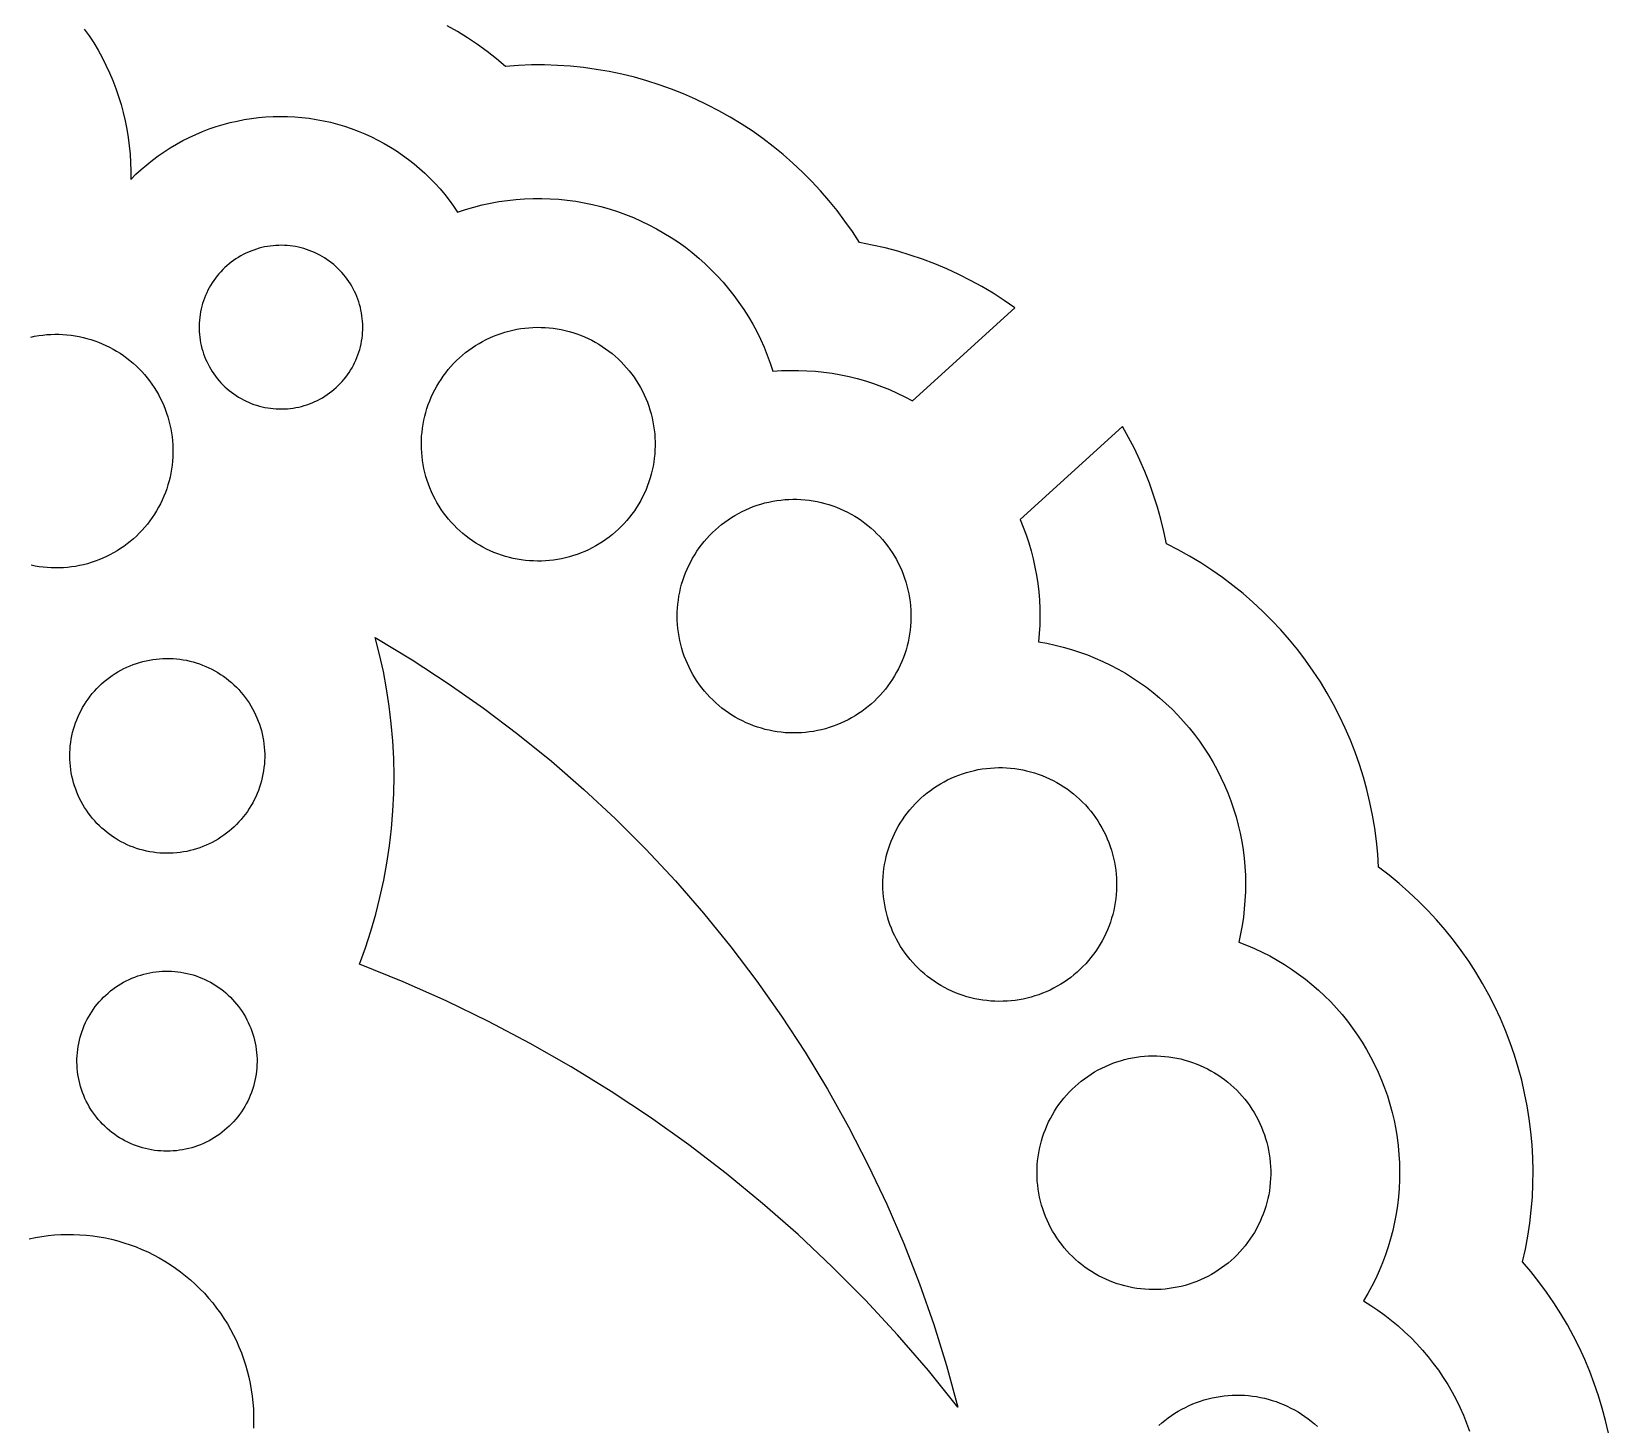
# Model space of a CAD drawing. Header units: millimetres. Extents: x 2193 to 2693, y 298 to 798.
# Drawn here: x 2495.8 to 2554.9, y 685 to 737.2 of the extents above; entities that cross this region are included whole.
import ezdxf

# ---------------------------------------------------------------- set-up
doc = ezdxf.new("R2010")
doc.units = ezdxf.units.MM
doc.layers.add('Default_Layer', color=1, linetype='Continuous', true_color=0xff0000)

msp = doc.modelspace()

# ---------------------------------------------------------------- linework, layer by layer
at = {"layer": 'Default_Layer'}
for points in [[(2497.803, 737.249), (2497.983, 736.99), (2498.155, 736.725), (2498.317, 736.454), (2498.47, 736.178), (2498.614, 735.896), (2498.747, 735.61), (2498.871, 735.319), (2498.985, 735.025), (2499.088, 734.726), (2499.181, 734.425), (2499.264, 734.12), (2499.337, 733.812), (2499.398, 733.503), (2499.449, 733.191), (2499.49, 732.878), (2499.519, 732.563), (2499.538, 732.248), (2499.546, 731.932), (2499.543, 731.617)], [(2513.585, 735.85), (2513.243, 736.135), (2512.89, 736.408), (2512.529, 736.669), (2512.158, 736.917), (2511.78, 737.152), (2511.393, 737.374)], [(2526.841, 729.251), (2526.575, 729.658), (2526.295, 730.057), (2526.002, 730.445), (2525.696, 730.824), (2525.377, 731.191), (2525.045, 731.547), (2524.702, 731.892), (2524.347, 732.225), (2523.981, 732.546), (2523.604, 732.854), (2523.216, 733.148), (2522.819, 733.43), (2522.412, 733.697), (2521.997, 733.95), (2521.573, 734.189), (2521.141, 734.414), (2520.701, 734.623), (2520.255, 734.818), (2519.803, 734.996), (2519.344, 735.16), (2518.88, 735.307), (2518.412, 735.439), (2517.939, 735.554), (2517.462, 735.653), (2516.982, 735.736), (2516.5, 735.802), (2516.016, 735.852), (2515.53, 735.885), (2515.044, 735.901), (2514.557, 735.901), (2514.071, 735.884), (2513.585, 735.85)], [(2499.543, 731.617), (2499.737, 731.807), (2499.937, 731.99), (2500.143, 732.166), (2500.355, 732.335), (2500.572, 732.497), (2500.796, 732.651), (2501.024, 732.798), (2501.257, 732.936), (2501.495, 733.067), (2501.737, 733.189), (2501.983, 733.302), (2502.233, 733.408), (2502.487, 733.504), (2502.743, 733.592), (2503.003, 733.671), (2503.265, 733.741), (2503.529, 733.802), (2503.795, 733.854), (2504.063, 733.896), (2504.332, 733.93), (2504.602, 733.954), (2504.873, 733.969), (2505.144, 733.975), (2505.415, 733.971), (2505.686, 733.958), (2505.957, 733.935), (2506.226, 733.904), (2506.494, 733.863), (2506.761, 733.813), (2507.025, 733.754), (2507.288, 733.685), (2507.548, 733.608), (2507.805, 733.522), (2508.059, 733.427), (2508.31, 733.324), (2508.557, 733.211), (2508.8, 733.091), (2509.038, 732.962), (2509.272, 732.825), (2509.502, 732.68), (2509.726, 732.528), (2509.945, 732.367), (2510.158, 732.2), (2510.365, 732.025), (2510.566, 731.843), (2510.761, 731.654), (2510.949, 731.459), (2511.13, 731.257), (2511.305, 731.049), (2511.472, 730.836), (2511.631, 730.616), (2511.783, 730.392)], [(2511.783, 730.392), (2512.088, 730.492), (2512.397, 730.581), (2512.708, 730.66), (2513.022, 730.728), (2513.338, 730.785), (2513.656, 730.83), (2513.975, 730.865), (2514.295, 730.889), (2514.616, 730.901), (2514.937, 730.902), (2515.258, 730.892), (2515.578, 730.871), (2515.898, 730.838), (2516.216, 730.795), (2516.532, 730.74), (2516.847, 730.675), (2517.158, 730.598), (2517.467, 730.511), (2517.773, 730.413), (2518.075, 730.304), (2518.373, 730.185), (2518.667, 730.055), (2518.956, 729.916), (2519.241, 729.766), (2519.519, 729.607), (2519.792, 729.438), (2520.059, 729.259), (2520.32, 729.072), (2520.574, 728.875), (2520.82, 728.67), (2521.06, 728.456), (2521.292, 728.234), (2521.516, 728.004), (2521.732, 727.766), (2521.939, 727.521), (2522.138, 727.269), (2522.328, 727.01), (2522.508, 726.744), (2522.68, 726.473), (2522.842, 726.195), (2522.994, 725.913), (2523.136, 725.625), (2523.268, 725.332), (2523.389, 725.035), (2523.5, 724.734), (2523.601, 724.429)], [(2532.666, 726.807), (2532.262, 727.085), (2531.85, 727.349), (2531.428, 727.599), (2530.998, 727.834), (2530.561, 728.055), (2530.116, 728.26), (2529.664, 728.449), (2529.206, 728.623), (2528.742, 728.781), (2528.273, 728.923), (2527.8, 729.049), (2527.322, 729.158), (2526.841, 729.251)], [(2528.827, 723.326), (2532.666, 726.807)], [(2495.796, 725.711), (2495.944, 725.741), (2496.094, 725.766), (2496.245, 725.786), (2496.396, 725.801), (2496.548, 725.811), (2496.7, 725.815), (2496.852, 725.814), (2497.004, 725.808), (2497.155, 725.796), (2497.306, 725.779), (2497.457, 725.757), (2497.606, 725.73), (2497.755, 725.698), (2497.902, 725.66), (2498.048, 725.617), (2498.192, 725.57), (2498.335, 725.517), (2498.475, 725.46), (2498.614, 725.397), (2498.75, 725.33), (2498.884, 725.258), (2499.015, 725.182), (2499.144, 725.101), (2499.27, 725.015), (2499.392, 724.925), (2499.512, 724.832), (2499.628, 724.734), (2499.741, 724.632), (2499.85, 724.526), (2499.955, 724.416), (2500.056, 724.303), (2500.154, 724.186), (2500.247, 724.067), (2500.336, 723.943), (2500.421, 723.817), (2500.502, 723.688), (2500.578, 723.557), (2500.649, 723.422), (2500.715, 723.286), (2500.777, 723.147), (2500.834, 723.006), (2500.886, 722.863), (2500.933, 722.719), (2500.975, 722.573), (2501.012, 722.425), (2501.044, 722.277), (2501.07, 722.127), (2501.091, 721.977), (2501.108, 721.825), (2501.118, 721.674), (2501.124, 721.522), (2501.124, 721.37), (2501.119, 721.218), (2501.109, 721.066), (2501.094, 720.915), (2501.073, 720.765), (2501.047, 720.615), (2501.016, 720.466), (2500.98, 720.319), (2500.938, 720.172), (2500.892, 720.028), (2500.84, 719.885), (2500.784, 719.744), (2500.723, 719.604), (2500.657, 719.468), (2500.586, 719.333), (2500.511, 719.201), (2500.431, 719.072), (2500.347, 718.945), (2500.258, 718.822), (2500.165, 718.702), (2500.068, 718.585), (2499.967, 718.471), (2499.862, 718.361), (2499.754, 718.255), (2499.641, 718.152), (2499.526, 718.054), (2499.406, 717.959), (2499.284, 717.869), (2499.159, 717.783), (2499.031, 717.702), (2498.9, 717.625), (2498.766, 717.552), (2498.63, 717.485), (2498.492, 717.422), (2498.351, 717.363), (2498.209, 717.31), (2498.065, 717.262), (2497.919, 717.219), (2497.772, 717.181), (2497.624, 717.148), (2497.474, 717.12), (2497.324, 717.097), (2497.173, 717.08), (2497.021, 717.068), (2496.87, 717.061), (2496.718, 717.059), (2496.566, 717.063), (2496.414, 717.072), (2496.263, 717.086), (2496.112, 717.105), (2495.962, 717.13), (2495.813, 717.16)], [(2523.601, 724.429), (2523.919, 724.451), (2524.238, 724.462), (2524.556, 724.461), (2524.875, 724.45), (2525.193, 724.428), (2525.51, 724.395), (2525.825, 724.351), (2526.139, 724.296), (2526.451, 724.23), (2526.761, 724.153), (2527.067, 724.066), (2527.371, 723.968), (2527.67, 723.86), (2527.966, 723.742), (2528.258, 723.613), (2528.545, 723.474), (2528.827, 723.326)], [(2536.696, 722.362), (2532.857, 718.881)], [(2538.341, 717.963), (2538.243, 718.425), (2538.13, 718.883), (2538.002, 719.337), (2537.859, 719.787), (2537.701, 720.231), (2537.529, 720.67), (2537.342, 721.103), (2537.141, 721.53), (2536.925, 721.95), (2536.696, 722.362)], [(2532.857, 718.881), (2532.976, 718.592), (2533.084, 718.298), (2533.182, 718.001), (2533.27, 717.701), (2533.348, 717.399), (2533.416, 717.093), (2533.473, 716.786), (2533.52, 716.477), (2533.556, 716.166), (2533.582, 715.855), (2533.597, 715.542), (2533.601, 715.23), (2533.595, 714.917), (2533.578, 714.605), (2533.551, 714.294)], [(2546.289, 705.85), (2546.258, 706.339), (2546.21, 706.827), (2546.146, 707.314), (2546.065, 707.797), (2545.967, 708.278), (2545.852, 708.755), (2545.721, 709.227), (2545.574, 709.695), (2545.411, 710.157), (2545.232, 710.614), (2545.038, 711.064), (2544.828, 711.507), (2544.602, 711.943), (2544.362, 712.371), (2544.108, 712.79), (2543.839, 713.2), (2543.556, 713.6), (2543.259, 713.991), (2542.949, 714.371), (2542.626, 714.74), (2542.291, 715.097), (2541.943, 715.443), (2541.584, 715.777), (2541.213, 716.098), (2540.832, 716.406), (2540.44, 716.701), (2540.038, 716.982), (2539.627, 717.249), (2539.206, 717.502), (2538.777, 717.74), (2538.341, 717.963)], [(2508.111, 702.215), (2508.334, 702.831), (2508.537, 703.455), (2508.719, 704.085), (2508.88, 704.72), (2509.02, 705.361), (2509.138, 706.005), (2509.235, 706.654), (2509.311, 707.305), (2509.364, 707.958), (2509.396, 708.613), (2509.406, 709.269), (2509.394, 709.924), (2509.36, 710.579), (2509.305, 711.232), (2509.228, 711.883), (2509.129, 712.531), (2509.009, 713.176), (2508.867, 713.816), (2508.704, 714.451)], [(2508.704, 714.451), (2510.086, 713.617), (2511.438, 712.736), (2512.759, 711.808), (2514.048, 710.836), (2515.301, 709.82), (2516.519, 708.761), (2517.7, 707.661), (2518.842, 706.52), (2519.945, 705.341), (2521.005, 704.125), (2522.024, 702.873), (2522.998, 701.586), (2523.927, 700.267), (2524.811, 698.916), (2525.647, 697.535), (2526.435, 696.127), (2527.174, 694.692), (2527.863, 693.233), (2528.501, 691.75), (2529.088, 690.247), (2529.623, 688.724), (2530.104, 687.183), (2530.532, 685.627)], [(2533.551, 714.294), (2533.862, 714.238), (2534.171, 714.172), (2534.478, 714.096), (2534.782, 714.009), (2535.083, 713.911), (2535.38, 713.804), (2535.674, 713.686), (2535.963, 713.558), (2536.247, 713.42), (2536.527, 713.273), (2536.802, 713.116), (2537.071, 712.95), (2537.334, 712.774), (2537.591, 712.59), (2537.841, 712.397), (2538.085, 712.196), (2538.321, 711.986), (2538.551, 711.768), (2538.772, 711.543), (2538.986, 711.31), (2539.192, 711.07), (2539.389, 710.823), (2539.578, 710.569), (2539.757, 710.309), (2539.928, 710.043), (2540.09, 709.771), (2540.242, 709.494), (2540.385, 709.212), (2540.517, 708.925), (2540.64, 708.633), (2540.753, 708.338), (2540.856, 708.039), (2540.948, 707.736), (2541.03, 707.431), (2541.101, 707.123), (2541.162, 706.813), (2541.212, 706.5), (2541.251, 706.187), (2541.279, 705.872), (2541.297, 705.556), (2541.303, 705.24), (2541.299, 704.924), (2541.284, 704.608), (2541.259, 704.293), (2541.222, 703.979), (2541.175, 703.666), (2541.116, 703.355), (2541.048, 703.047)], [(2551.681, 691.07), (2551.788, 691.548), (2551.878, 692.03), (2551.952, 692.515), (2552.009, 693.002), (2552.049, 693.491), (2552.072, 693.981), (2552.078, 694.471), (2552.067, 694.961), (2552.04, 695.451), (2551.995, 695.939), (2551.934, 696.426), (2551.856, 696.91), (2551.761, 697.391), (2551.649, 697.869), (2551.522, 698.342), (2551.378, 698.811), (2551.218, 699.274), (2551.042, 699.732), (2550.85, 700.183), (2550.643, 700.628), (2550.42, 701.065), (2550.183, 701.494), (2549.931, 701.915), (2549.665, 702.326), (2549.384, 702.729), (2549.09, 703.121), (2548.783, 703.503), (2548.462, 703.874), (2548.129, 704.234), (2547.784, 704.582), (2547.427, 704.918), (2547.058, 705.242), (2546.679, 705.553), (2546.289, 705.85)], [(2541.048, 703.047), (2541.345, 702.932), (2541.639, 702.806), (2541.927, 702.67), (2542.211, 702.525), (2542.49, 702.37), (2542.763, 702.205), (2543.031, 702.031), (2543.292, 701.847), (2543.546, 701.655), (2543.794, 701.454), (2544.035, 701.245), (2544.268, 701.027), (2544.494, 700.801), (2544.711, 700.568), (2544.921, 700.327), (2545.122, 700.08), (2545.314, 699.825), (2545.497, 699.564), (2545.671, 699.296), (2545.836, 699.023), (2545.991, 698.745), (2546.137, 698.461), (2546.272, 698.172), (2546.398, 697.878), (2546.513, 697.581), (2546.618, 697.28), (2546.712, 696.975), (2546.796, 696.667), (2546.869, 696.356), (2546.931, 696.043), (2546.982, 695.729), (2547.023, 695.412), (2547.052, 695.094), (2547.071, 694.776), (2547.078, 694.457), (2547.074, 694.138), (2547.059, 693.819), (2547.034, 693.501), (2546.997, 693.184), (2546.949, 692.869), (2546.89, 692.555), (2546.821, 692.244), (2546.741, 691.935), (2546.65, 691.629), (2546.548, 691.327), (2546.436, 691.028), (2546.314, 690.733), (2546.182, 690.443), (2546.04, 690.157), (2545.887, 689.877), (2545.726, 689.602)], [(2530.532, 685.627), (2529.423, 686.999), (2528.267, 688.333), (2527.067, 689.627), (2525.824, 690.879), (2524.54, 692.089), (2523.215, 693.254), (2521.852, 694.375), (2520.451, 695.448), (2519.015, 696.473), (2517.545, 697.449), (2516.043, 698.375), (2514.51, 699.25), (2512.949, 700.072), (2511.361, 700.841), (2509.747, 701.555), (2508.111, 702.215)], [(2495.735, 691.931), (2495.97, 691.979), (2496.207, 692.019), (2496.445, 692.051), (2496.683, 692.074), (2496.923, 692.089), (2497.163, 692.096), (2497.402, 692.094), (2497.642, 692.084), (2497.881, 692.066), (2498.119, 692.04), (2498.357, 692.005), (2498.593, 691.962), (2498.827, 691.911), (2499.059, 691.851), (2499.29, 691.784), (2499.517, 691.709), (2499.742, 691.626), (2499.964, 691.535), (2500.183, 691.437), (2500.398, 691.331), (2500.61, 691.217), (2500.817, 691.096), (2501.02, 690.969), (2501.218, 690.834), (2501.412, 690.692), (2501.6, 690.544), (2501.784, 690.389), (2501.961, 690.228), (2502.134, 690.061), (2502.3, 689.888), (2502.46, 689.71), (2502.614, 689.526), (2502.761, 689.337), (2502.902, 689.142), (2503.036, 688.943), (2503.163, 688.74), (2503.282, 688.532), (2503.395, 688.32), (2503.5, 688.105), (2503.597, 687.886), (2503.687, 687.663), (2503.769, 687.438), (2503.843, 687.21), (2503.91, 686.979), (2503.968, 686.747), (2504.018, 686.512), (2504.06, 686.276), (2504.093, 686.038), (2504.119, 685.8), (2504.136, 685.561), (2504.145, 685.321), (2504.145, 685.081), (2504.137, 684.841)], [(2554.9, 684.651), (2554.791, 685.123), (2554.667, 685.59), (2554.526, 686.053), (2554.37, 686.511), (2554.198, 686.964), (2554.011, 687.41), (2553.809, 687.85), (2553.592, 688.282), (2553.361, 688.707), (2553.115, 689.124), (2552.855, 689.532), (2552.581, 689.932), (2552.294, 690.321), (2551.994, 690.701), (2551.681, 691.07)], [(2545.726, 689.602), (2545.998, 689.432), (2546.265, 689.254), (2546.525, 689.066), (2546.778, 688.869), (2547.024, 688.664), (2547.263, 688.45), (2547.494, 688.228), (2547.718, 687.997), (2547.933, 687.76), (2548.14, 687.515), (2548.339, 687.263), (2548.528, 687.004), (2548.708, 686.738), (2548.879, 686.467), (2549.04, 686.19), (2549.192, 685.907), (2549.334, 685.619), (2549.465, 685.327), (2549.586, 685.03), (2549.697, 684.729)], [(2538.052, 684.932), (2538.166, 685.032), (2538.284, 685.129), (2538.404, 685.221), (2538.528, 685.309), (2538.655, 685.393), (2538.785, 685.472), (2538.917, 685.547), (2539.052, 685.617), (2539.189, 685.683), (2539.328, 685.743), (2539.47, 685.799), (2539.613, 685.85), (2539.758, 685.895), (2539.904, 685.936), (2540.052, 685.972), (2540.201, 686.002), (2540.351, 686.027), (2540.502, 686.047), (2540.653, 686.062), (2540.804, 686.072), (2540.956, 686.076), (2541.108, 686.075), (2541.26, 686.069), (2541.412, 686.057), (2541.563, 686.04), (2541.713, 686.018), (2541.863, 685.991), (2542.011, 685.959), (2542.158, 685.921), (2542.304, 685.878), (2542.449, 685.831), (2542.591, 685.778), (2542.732, 685.721), (2542.87, 685.658), (2543.007, 685.591), (2543.141, 685.519), (2543.272, 685.443), (2543.401, 685.362), (2543.526, 685.276), (2543.649, 685.186), (2543.768, 685.093), (2543.884, 684.995), (2543.997, 684.893)]]:
    msp.add_lwpolyline(points, dxfattribs=at)
for points in [[(2508.116, 726.926), (2508.085, 727.028), (2508.051, 727.128), (2508.013, 727.228), (2507.971, 727.326), (2507.926, 727.422), (2507.878, 727.517), (2507.827, 727.61), (2507.772, 727.701), (2507.714, 727.791), (2507.653, 727.878), (2507.589, 727.963), (2507.523, 728.046), (2507.453, 728.126), (2507.381, 728.204), (2507.306, 728.28), (2507.228, 728.352), (2507.148, 728.423), (2507.065, 728.49), (2506.981, 728.554), (2506.894, 728.615), (2506.805, 728.674), (2506.714, 728.729), (2506.621, 728.781), (2506.526, 728.829), (2506.43, 728.875), (2506.332, 728.917), (2506.233, 728.956), (2506.133, 728.991), (2506.031, 729.022), (2505.929, 729.05), (2505.825, 729.075), (2505.721, 729.096), (2505.616, 729.113), (2505.51, 729.127), (2505.404, 729.137), (2505.298, 729.143), (2505.192, 729.146), (2505.085, 729.144), (2504.979, 729.14), (2504.873, 729.131), (2504.767, 729.119), (2504.662, 729.103), (2504.558, 729.084), (2504.454, 729.061), (2504.351, 729.034), (2504.249, 729.004), (2504.148, 728.97), (2504.048, 728.933), (2503.95, 728.892), (2503.853, 728.848), (2503.758, 728.801), (2503.664, 728.75), (2503.573, 728.696), (2503.483, 728.639), (2503.395, 728.579), (2503.309, 728.516), (2503.226, 728.45), (2503.145, 728.381), (2503.066, 728.309), (2502.99, 728.235), (2502.917, 728.158), (2502.846, 728.078), (2502.778, 727.997), (2502.713, 727.912), (2502.651, 727.826), (2502.592, 727.737), (2502.536, 727.647), (2502.483, 727.555), (2502.434, 727.46), (2502.388, 727.365), (2502.345, 727.267), (2502.305, 727.168), (2502.269, 727.068), (2502.237, 726.967), (2502.208, 726.865), (2502.182, 726.761), (2502.16, 726.657), (2502.142, 726.552), (2502.128, 726.447), (2502.117, 726.341), (2502.11, 726.235), (2502.106, 726.129), (2502.106, 726.022), (2502.11, 725.916), (2502.118, 725.81), (2502.129, 725.704), (2502.144, 725.599), (2502.162, 725.494), (2502.185, 725.39), (2502.21, 725.287), (2502.24, 725.185), (2502.273, 725.083), (2502.309, 724.983), (2502.349, 724.885), (2502.392, 724.788), (2502.439, 724.692), (2502.488, 724.598), (2502.541, 724.506), (2502.598, 724.415), (2502.657, 724.327), (2502.719, 724.241), (2502.785, 724.157), (2502.853, 724.075), (2502.924, 723.996), (2502.998, 723.919), (2503.074, 723.845), (2503.153, 723.774), (2503.234, 723.705), (2503.318, 723.639), (2503.404, 723.577), (2503.492, 723.517), (2503.582, 723.46), (2503.674, 723.406), (2503.767, 723.356), (2503.863, 723.309), (2503.96, 723.265), (2504.058, 723.225), (2504.158, 723.188), (2504.259, 723.155), (2504.361, 723.125), (2504.464, 723.099), (2504.568, 723.076), (2504.673, 723.057), (2504.778, 723.041), (2504.884, 723.029), (2504.99, 723.021), (2505.096, 723.017), (2505.202, 723.016), (2505.309, 723.019), (2505.415, 723.026), (2505.521, 723.036), (2505.626, 723.05), (2505.731, 723.068), (2505.835, 723.089), (2505.939, 723.114), (2506.041, 723.142), (2506.143, 723.174), (2506.243, 723.21), (2506.342, 723.249), (2506.44, 723.291), (2506.536, 723.337), (2506.63, 723.386), (2506.723, 723.438), (2506.814, 723.494), (2506.902, 723.552), (2506.989, 723.614), (2507.074, 723.678), (2507.156, 723.746), (2507.236, 723.816), (2507.313, 723.889), (2507.388, 723.965), (2507.46, 724.043), (2507.529, 724.124), (2507.596, 724.207), (2507.659, 724.292), (2507.72, 724.38), (2507.777, 724.469), (2507.832, 724.561), (2507.883, 724.654), (2507.931, 724.749), (2507.975, 724.846), (2508.017, 724.944), (2508.054, 725.043), (2508.089, 725.144), (2508.119, 725.246), (2508.147, 725.349), (2508.17, 725.452), (2508.19, 725.557), (2508.207, 725.662), (2508.219, 725.767), (2508.228, 725.874), (2508.234, 725.98), (2508.235, 726.086), (2508.233, 726.192), (2508.228, 726.299), (2508.218, 726.405), (2508.205, 726.51), (2508.188, 726.615), (2508.168, 726.72), (2508.144, 726.823)], [(2514.914, 726.073), (2515.066, 726.067), (2515.217, 726.055), (2515.368, 726.038), (2515.519, 726.016), (2515.668, 725.989), (2515.817, 725.956), (2515.964, 725.919), (2516.11, 725.876), (2516.254, 725.829), (2516.397, 725.776), (2516.537, 725.718), (2516.676, 725.656), (2516.812, 725.589), (2516.946, 725.517), (2517.077, 725.44), (2517.206, 725.359), (2517.332, 725.274), (2517.454, 725.184), (2517.574, 725.09), (2517.69, 724.992), (2517.803, 724.89), (2517.912, 724.785), (2518.017, 724.675), (2518.119, 724.562), (2518.216, 724.445), (2518.309, 724.325), (2518.399, 724.202), (2518.483, 724.076), (2518.564, 723.947), (2518.64, 723.816), (2518.711, 723.681), (2518.777, 723.545), (2518.839, 723.406), (2518.896, 723.265), (2518.948, 723.122), (2518.995, 722.978), (2519.037, 722.832), (2519.074, 722.684), (2519.106, 722.536), (2519.132, 722.386), (2519.154, 722.235), (2519.17, 722.084), (2519.181, 721.933), (2519.186, 721.781), (2519.186, 721.629), (2519.181, 721.477), (2519.171, 721.325), (2519.156, 721.174), (2519.135, 721.024), (2519.109, 720.874), (2519.078, 720.725), (2519.042, 720.578), (2519, 720.431), (2518.954, 720.287), (2518.903, 720.144), (2518.846, 720.002), (2518.785, 719.863), (2518.719, 719.726), (2518.648, 719.592), (2518.573, 719.46), (2518.493, 719.331), (2518.409, 719.204), (2518.32, 719.081), (2518.227, 718.96), (2518.13, 718.843), (2518.029, 718.73), (2517.924, 718.62), (2517.816, 718.514), (2517.703, 718.411), (2517.588, 718.313), (2517.469, 718.218), (2517.346, 718.128), (2517.221, 718.042), (2517.093, 717.961), (2516.962, 717.884), (2516.828, 717.811), (2516.692, 717.744), (2516.554, 717.681), (2516.413, 717.622), (2516.271, 717.569), (2516.127, 717.521), (2515.981, 717.478), (2515.834, 717.44), (2515.686, 717.407), (2515.536, 717.379), (2515.386, 717.356), (2515.235, 717.339), (2515.084, 717.326), (2514.932, 717.32), (2514.78, 717.318), (2514.628, 717.322), (2514.476, 717.33), (2514.325, 717.345), (2514.174, 717.364), (2514.024, 717.389), (2513.875, 717.419), (2513.727, 717.454), (2513.581, 717.494), (2513.436, 717.539), (2513.292, 717.589), (2513.15, 717.644), (2513.011, 717.704), (2512.873, 717.769), (2512.738, 717.838), (2512.606, 717.913), (2512.476, 717.991), (2512.348, 718.075), (2512.224, 718.162), (2512.103, 718.254), (2511.985, 718.35), (2511.871, 718.45), (2511.76, 718.554), (2511.653, 718.662), (2511.549, 718.773), (2511.45, 718.888), (2511.354, 719.006), (2511.263, 719.128), (2511.176, 719.252), (2511.094, 719.38), (2511.015, 719.51), (2510.942, 719.643), (2510.873, 719.779), (2510.809, 719.916), (2510.749, 720.056), (2510.695, 720.198), (2510.645, 720.342), (2510.601, 720.487), (2510.561, 720.634), (2510.527, 720.782), (2510.498, 720.931), (2510.474, 721.081), (2510.455, 721.232), (2510.442, 721.383), (2510.434, 721.535), (2510.431, 721.687), (2510.433, 721.839), (2510.441, 721.991), (2510.454, 722.142), (2510.472, 722.293), (2510.495, 722.443), (2510.523, 722.592), (2510.557, 722.741), (2510.596, 722.888), (2510.64, 723.033), (2510.689, 723.177), (2510.743, 723.319), (2510.802, 723.459), (2510.865, 723.597), (2510.933, 723.733), (2511.007, 723.866), (2511.084, 723.997), (2511.166, 724.125), (2511.253, 724.25), (2511.344, 724.372), (2511.438, 724.49), (2511.537, 724.606), (2511.64, 724.717), (2511.747, 724.826), (2511.858, 724.93), (2511.972, 725.03), (2512.089, 725.127), (2512.21, 725.219), (2512.334, 725.307), (2512.461, 725.391), (2512.59, 725.47), (2512.723, 725.545), (2512.857, 725.615), (2512.995, 725.68), (2513.134, 725.741), (2513.275, 725.797), (2513.419, 725.847), (2513.563, 725.893), (2513.71, 725.934), (2513.858, 725.969), (2514.007, 726), (2514.156, 726.025), (2514.307, 726.045), (2514.458, 726.06), (2514.61, 726.07), (2514.762, 726.074)], [(2524.499, 719.633), (2524.651, 719.626), (2524.803, 719.615), (2524.954, 719.598), (2525.104, 719.576), (2525.253, 719.549), (2525.402, 719.516), (2525.549, 719.479), (2525.695, 719.436), (2525.839, 719.389), (2525.982, 719.336), (2526.123, 719.278), (2526.261, 719.216), (2526.397, 719.149), (2526.531, 719.077), (2526.663, 719), (2526.791, 718.919), (2526.917, 718.834), (2527.04, 718.744), (2527.159, 718.65), (2527.275, 718.552), (2527.388, 718.45), (2527.497, 718.344), (2527.602, 718.235), (2527.704, 718.122), (2527.801, 718.005), (2527.895, 717.885), (2527.984, 717.762), (2528.069, 717.636), (2528.149, 717.507), (2528.225, 717.375), (2528.296, 717.241), (2528.363, 717.105), (2528.425, 716.966), (2528.481, 716.825), (2528.533, 716.682), (2528.58, 716.538), (2528.622, 716.391), (2528.659, 716.244), (2528.691, 716.095), (2528.718, 715.946), (2528.739, 715.795), (2528.755, 715.644), (2528.766, 715.493), (2528.771, 715.341), (2528.772, 715.189), (2528.767, 715.037), (2528.757, 714.885), (2528.741, 714.734), (2528.72, 714.584), (2528.694, 714.434), (2528.663, 714.285), (2528.627, 714.137), (2528.586, 713.991), (2528.539, 713.846), (2528.488, 713.703), (2528.431, 713.562), (2528.37, 713.423), (2528.304, 713.286), (2528.234, 713.152), (2528.158, 713.02), (2528.078, 712.891), (2527.994, 712.764), (2527.905, 712.641), (2527.812, 712.52), (2527.715, 712.403), (2527.614, 712.29), (2527.51, 712.18), (2527.401, 712.074), (2527.289, 711.971), (2527.173, 711.873), (2527.054, 711.778), (2526.932, 711.688), (2526.806, 711.602), (2526.678, 711.521), (2526.547, 711.444), (2526.413, 711.371), (2526.277, 711.303), (2526.139, 711.24), (2525.999, 711.182), (2525.856, 711.129), (2525.712, 711.081), (2525.566, 711.038), (2525.419, 710.999), (2525.271, 710.966), (2525.122, 710.939), (2524.971, 710.916), (2524.82, 710.898), (2524.669, 710.886), (2524.517, 710.879), (2524.365, 710.878), (2524.213, 710.881), (2524.061, 710.89), (2523.91, 710.905), (2523.759, 710.924), (2523.609, 710.949), (2523.46, 710.978), (2523.313, 711.013), (2523.166, 711.053), (2523.021, 711.099), (2522.877, 711.149), (2522.736, 711.204), (2522.596, 711.264), (2522.459, 711.329), (2522.324, 711.398), (2522.191, 711.472), (2522.061, 711.551), (2521.934, 711.634), (2521.81, 711.722), (2521.688, 711.814), (2521.571, 711.91), (2521.456, 712.01), (2521.345, 712.114), (2521.238, 712.221), (2521.135, 712.333), (2521.035, 712.448), (2520.94, 712.566), (2520.848, 712.687), (2520.761, 712.812), (2520.679, 712.94), (2520.601, 713.07), (2520.527, 713.203), (2520.458, 713.338), (2520.394, 713.476), (2520.335, 713.616), (2520.28, 713.758), (2520.231, 713.902), (2520.186, 714.047), (2520.147, 714.194), (2520.112, 714.342), (2520.083, 714.491), (2520.059, 714.641), (2520.041, 714.792), (2520.027, 714.943), (2520.019, 715.095), (2520.016, 715.247), (2520.018, 715.399), (2520.026, 715.551), (2520.039, 715.702), (2520.057, 715.853), (2520.08, 716.003), (2520.109, 716.152), (2520.142, 716.301), (2520.181, 716.448), (2520.225, 716.593), (2520.274, 716.737), (2520.328, 716.879), (2520.387, 717.019), (2520.45, 717.157), (2520.519, 717.293), (2520.592, 717.426), (2520.669, 717.557), (2520.752, 717.685), (2520.838, 717.81), (2520.929, 717.932), (2521.024, 718.05), (2521.123, 718.165), (2521.226, 718.277), (2521.332, 718.385), (2521.443, 718.49), (2521.557, 718.59), (2521.674, 718.687), (2521.795, 718.779), (2521.919, 718.867), (2522.046, 718.951), (2522.175, 719.03), (2522.308, 719.105), (2522.443, 719.175), (2522.58, 719.24), (2522.719, 719.301), (2522.861, 719.357), (2523.004, 719.407), (2523.149, 719.453), (2523.295, 719.494), (2523.443, 719.529), (2523.592, 719.56), (2523.742, 719.585), (2523.892, 719.605), (2524.044, 719.62), (2524.195, 719.629), (2524.347, 719.634)], [(2502.354, 713.374), (2502.469, 713.322), (2502.583, 713.265), (2502.695, 713.206), (2502.804, 713.142), (2502.911, 713.074), (2503.016, 713.003), (2503.118, 712.928), (2503.218, 712.85), (2503.315, 712.768), (2503.408, 712.683), (2503.499, 712.595), (2503.587, 712.503), (2503.672, 712.409), (2503.753, 712.312), (2503.831, 712.212), (2503.905, 712.109), (2503.976, 712.004), (2504.043, 711.896), (2504.106, 711.786), (2504.165, 711.674), (2504.221, 711.56), (2504.272, 711.445), (2504.319, 711.327), (2504.363, 711.208), (2504.402, 711.088), (2504.437, 710.966), (2504.467, 710.843), (2504.494, 710.719), (2504.516, 710.594), (2504.534, 710.469), (2504.547, 710.343), (2504.556, 710.216), (2504.561, 710.09), (2504.561, 709.963), (2504.557, 709.836), (2504.548, 709.71), (2504.535, 709.584), (2504.518, 709.458), (2504.496, 709.334), (2504.47, 709.21), (2504.44, 709.087), (2504.405, 708.965), (2504.366, 708.844), (2504.323, 708.725), (2504.276, 708.607), (2504.225, 708.491), (2504.17, 708.377), (2504.111, 708.265), (2504.048, 708.155), (2503.982, 708.047), (2503.911, 707.942), (2503.837, 707.839), (2503.76, 707.739), (2503.679, 707.641), (2503.595, 707.547), (2503.507, 707.455), (2503.417, 707.366), (2503.323, 707.281), (2503.226, 707.199), (2503.127, 707.12), (2503.025, 707.045), (2502.92, 706.974), (2502.814, 706.906), (2502.704, 706.841), (2502.593, 706.781), (2502.479, 706.725), (2502.364, 706.672), (2502.247, 706.624), (2502.128, 706.58), (2502.008, 706.539), (2501.887, 706.503), (2501.764, 706.472), (2501.64, 706.444), (2501.516, 706.421), (2501.39, 706.402), (2501.265, 706.388), (2501.138, 706.378), (2501.012, 706.372), (2500.885, 706.371), (2500.758, 706.374), (2500.632, 706.381), (2500.506, 706.393), (2500.38, 706.409), (2500.255, 706.43), (2500.131, 706.455), (2500.007, 706.484), (2499.885, 706.518), (2499.764, 706.555), (2499.645, 706.597), (2499.527, 706.643), (2499.41, 706.693), (2499.296, 706.747), (2499.183, 706.806), (2499.073, 706.867), (2498.964, 706.933), (2498.858, 707.003), (2498.755, 707.076), (2498.654, 707.152), (2498.556, 707.232), (2498.46, 707.316), (2498.368, 707.402), (2498.278, 707.492), (2498.192, 707.585), (2498.109, 707.681), (2498.03, 707.78), (2497.954, 707.881), (2497.881, 707.985), (2497.813, 708.091), (2497.747, 708.2), (2497.686, 708.311), (2497.629, 708.424), (2497.575, 708.539), (2497.526, 708.655), (2497.481, 708.774), (2497.439, 708.894), (2497.402, 709.015), (2497.369, 709.137), (2497.341, 709.261), (2497.317, 709.385), (2497.297, 709.51), (2497.281, 709.636), (2497.27, 709.762), (2497.263, 709.888), (2497.261, 710.015), (2497.263, 710.142), (2497.269, 710.268), (2497.28, 710.395), (2497.295, 710.52), (2497.315, 710.646), (2497.339, 710.77), (2497.367, 710.894), (2497.399, 711.016), (2497.436, 711.137), (2497.477, 711.257), (2497.522, 711.376), (2497.571, 711.493), (2497.624, 711.608), (2497.681, 711.721), (2497.742, 711.832), (2497.807, 711.941), (2497.875, 712.047), (2497.947, 712.151), (2498.023, 712.253), (2498.102, 712.352), (2498.185, 712.448), (2498.271, 712.541), (2498.36, 712.631), (2498.452, 712.718), (2498.547, 712.802), (2498.645, 712.882), (2498.746, 712.959), (2498.849, 713.033), (2498.955, 713.102), (2499.063, 713.168), (2499.173, 713.231), (2499.286, 713.289), (2499.4, 713.344), (2499.516, 713.394), (2499.634, 713.44), (2499.754, 713.483), (2499.875, 713.521), (2499.997, 713.555), (2500.12, 713.584), (2500.244, 713.609), (2500.369, 713.63), (2500.495, 713.647), (2500.621, 713.659), (2500.747, 713.667), (2500.874, 713.671), (2501, 713.67), (2501.127, 713.664), (2501.253, 713.655), (2501.379, 713.641), (2501.505, 713.622), (2501.629, 713.6), (2501.753, 713.572), (2501.876, 713.541), (2501.997, 713.505), (2502.118, 713.466), (2502.237, 713.422)], [(2532.202, 709.579), (2532.353, 709.573), (2532.505, 709.561), (2532.656, 709.544), (2532.806, 709.522), (2532.956, 709.495), (2533.104, 709.463), (2533.252, 709.425), (2533.397, 709.382), (2533.542, 709.335), (2533.684, 709.282), (2533.825, 709.225), (2533.964, 709.162), (2534.1, 709.095), (2534.234, 709.023), (2534.365, 708.947), (2534.494, 708.866), (2534.619, 708.78), (2534.742, 708.69), (2534.862, 708.597), (2534.978, 708.499), (2535.09, 708.397), (2535.199, 708.291), (2535.305, 708.181), (2535.406, 708.068), (2535.504, 707.951), (2535.597, 707.832), (2535.686, 707.708), (2535.771, 707.582), (2535.851, 707.453), (2535.927, 707.322), (2535.999, 707.187), (2536.065, 707.051), (2536.127, 706.912), (2536.184, 706.771), (2536.236, 706.628), (2536.283, 706.484), (2536.325, 706.338), (2536.362, 706.19), (2536.393, 706.042), (2536.42, 705.892), (2536.441, 705.742), (2536.457, 705.59), (2536.468, 705.439), (2536.474, 705.287), (2536.474, 705.135), (2536.469, 704.983), (2536.459, 704.831), (2536.443, 704.68), (2536.423, 704.53), (2536.397, 704.38), (2536.366, 704.231), (2536.329, 704.084), (2536.288, 703.937), (2536.242, 703.793), (2536.19, 703.65), (2536.134, 703.509), (2536.073, 703.369), (2536.007, 703.233), (2535.936, 703.098), (2535.861, 702.966), (2535.781, 702.837), (2535.696, 702.71), (2535.608, 702.587), (2535.515, 702.467), (2535.418, 702.35), (2535.317, 702.236), (2535.212, 702.126), (2535.103, 702.02), (2534.991, 701.917), (2534.875, 701.819), (2534.756, 701.724), (2534.634, 701.634), (2534.509, 701.548), (2534.38, 701.467), (2534.249, 701.39), (2534.116, 701.317), (2533.98, 701.25), (2533.841, 701.187), (2533.701, 701.129), (2533.559, 701.075), (2533.414, 701.027), (2533.269, 700.984), (2533.122, 700.946), (2532.973, 700.913), (2532.824, 700.885), (2532.674, 700.862), (2532.523, 700.845), (2532.371, 700.833), (2532.219, 700.826), (2532.067, 700.824), (2531.916, 700.828), (2531.764, 700.837), (2531.612, 700.851), (2531.462, 700.87), (2531.312, 700.895), (2531.163, 700.925), (2531.015, 700.96), (2530.868, 701), (2530.723, 701.045), (2530.58, 701.095), (2530.438, 701.15), (2530.298, 701.21), (2530.161, 701.275), (2530.026, 701.345), (2529.893, 701.419), (2529.763, 701.497), (2529.636, 701.581), (2529.512, 701.668), (2529.391, 701.76), (2529.273, 701.856), (2529.159, 701.956), (2529.048, 702.06), (2528.94, 702.168), (2528.837, 702.279), (2528.738, 702.394), (2528.642, 702.512), (2528.551, 702.634), (2528.464, 702.758), (2528.381, 702.886), (2528.303, 703.016), (2528.229, 703.149), (2528.161, 703.285), (2528.096, 703.422), (2528.037, 703.562), (2527.983, 703.704), (2527.933, 703.848), (2527.889, 703.993), (2527.849, 704.14), (2527.815, 704.288), (2527.786, 704.437), (2527.762, 704.587), (2527.743, 704.738), (2527.73, 704.889), (2527.721, 705.041), (2527.718, 705.193), (2527.721, 705.345), (2527.728, 705.497), (2527.741, 705.648), (2527.759, 705.799), (2527.783, 705.949), (2527.811, 706.099), (2527.845, 706.247), (2527.884, 706.394), (2527.928, 706.539), (2527.976, 706.683), (2528.03, 706.825), (2528.089, 706.965), (2528.153, 707.103), (2528.221, 707.239), (2528.294, 707.372), (2528.372, 707.503), (2528.454, 707.631), (2528.54, 707.756), (2528.631, 707.878), (2528.726, 707.996), (2528.825, 708.112), (2528.928, 708.224), (2529.035, 708.332), (2529.145, 708.436), (2529.259, 708.536), (2529.377, 708.633), (2529.497, 708.725), (2529.621, 708.813), (2529.748, 708.897), (2529.878, 708.976), (2530.01, 709.051), (2530.145, 709.121), (2530.282, 709.187), (2530.422, 709.247), (2530.563, 709.303), (2530.706, 709.354), (2530.851, 709.399), (2530.998, 709.44), (2531.145, 709.476), (2531.294, 709.506), (2531.444, 709.531), (2531.595, 709.551), (2531.746, 709.566), (2531.898, 709.576), (2532.05, 709.58)], [(2502.101, 701.737), (2502.209, 701.694), (2502.317, 701.646), (2502.422, 701.596), (2502.526, 701.541), (2502.627, 701.483), (2502.727, 701.421), (2502.824, 701.356), (2502.919, 701.288), (2503.012, 701.216), (2503.102, 701.141), (2503.189, 701.063), (2503.274, 700.982), (2503.355, 700.898), (2503.434, 700.812), (2503.51, 700.722), (2503.583, 700.631), (2503.652, 700.536), (2503.718, 700.44), (2503.781, 700.341), (2503.84, 700.24), (2503.896, 700.137), (2503.948, 700.032), (2503.996, 699.925), (2504.041, 699.817), (2504.082, 699.707), (2504.119, 699.596), (2504.152, 699.484), (2504.181, 699.371), (2504.206, 699.256), (2504.228, 699.141), (2504.245, 699.025), (2504.258, 698.909), (2504.267, 698.792), (2504.273, 698.675), (2504.274, 698.558), (2504.271, 698.441), (2504.264, 698.324), (2504.253, 698.208), (2504.237, 698.092), (2504.218, 697.976), (2504.195, 697.861), (2504.168, 697.747), (2504.137, 697.634), (2504.102, 697.523), (2504.063, 697.412), (2504.021, 697.303), (2503.974, 697.196), (2503.924, 697.09), (2503.871, 696.986), (2503.813, 696.884), (2503.752, 696.784), (2503.688, 696.686), (2503.621, 696.59), (2503.55, 696.497), (2503.476, 696.406), (2503.398, 696.318), (2503.318, 696.233), (2503.235, 696.15), (2503.149, 696.071), (2503.061, 695.994), (2502.969, 695.921), (2502.876, 695.851), (2502.78, 695.784), (2502.681, 695.72), (2502.581, 695.66), (2502.478, 695.604), (2502.374, 695.551), (2502.268, 695.501), (2502.16, 695.456), (2502.05, 695.414), (2501.94, 695.376), (2501.828, 695.342), (2501.715, 695.312), (2501.6, 695.285), (2501.486, 695.263), (2501.37, 695.245), (2501.254, 695.23), (2501.137, 695.22), (2501.02, 695.214), (2500.903, 695.212), (2500.786, 695.214), (2500.669, 695.22), (2500.552, 695.23), (2500.436, 695.244), (2500.32, 695.262), (2500.206, 695.284), (2500.091, 695.31), (2499.978, 695.34), (2499.866, 695.374), (2499.755, 695.412), (2499.646, 695.454), (2499.538, 695.499), (2499.432, 695.549), (2499.327, 695.601), (2499.225, 695.658), (2499.124, 695.718), (2499.026, 695.781), (2498.929, 695.848), (2498.836, 695.918), (2498.744, 695.991), (2498.656, 696.068), (2498.57, 696.147), (2498.486, 696.229), (2498.406, 696.315), (2498.329, 696.403), (2498.255, 696.493), (2498.184, 696.586), (2498.116, 696.682), (2498.051, 696.779), (2497.99, 696.879), (2497.933, 696.981), (2497.879, 697.085), (2497.829, 697.191), (2497.782, 697.299), (2497.74, 697.408), (2497.701, 697.518), (2497.666, 697.63), (2497.634, 697.743), (2497.607, 697.857), (2497.584, 697.971), (2497.565, 698.087), (2497.549, 698.203), (2497.538, 698.319), (2497.531, 698.436), (2497.528, 698.553), (2497.529, 698.67), (2497.534, 698.787), (2497.543, 698.904), (2497.556, 699.02), (2497.573, 699.136), (2497.594, 699.251), (2497.619, 699.366), (2497.648, 699.479), (2497.681, 699.592), (2497.718, 699.703), (2497.759, 699.812), (2497.803, 699.921), (2497.852, 700.027), (2497.903, 700.132), (2497.959, 700.236), (2498.018, 700.337), (2498.081, 700.436), (2498.146, 700.532), (2498.216, 700.627), (2498.288, 700.719), (2498.364, 700.808), (2498.442, 700.895), (2498.524, 700.979), (2498.609, 701.06), (2498.696, 701.138), (2498.786, 701.213), (2498.878, 701.285), (2498.973, 701.353), (2499.07, 701.418), (2499.17, 701.48), (2499.271, 701.539), (2499.375, 701.593), (2499.48, 701.644), (2499.587, 701.692), (2499.696, 701.736), (2499.806, 701.776), (2499.917, 701.812), (2500.03, 701.844), (2500.144, 701.872), (2500.258, 701.896), (2500.373, 701.917), (2500.489, 701.933), (2500.606, 701.945), (2500.723, 701.953), (2500.84, 701.958), (2500.957, 701.958), (2501.074, 701.954), (2501.191, 701.946), (2501.307, 701.934), (2501.423, 701.917), (2501.538, 701.897), (2501.653, 701.873), (2501.767, 701.845), (2501.879, 701.813), (2501.991, 701.777)], [(2537.976, 698.782), (2538.128, 698.776), (2538.279, 698.764), (2538.43, 698.747), (2538.581, 698.725), (2538.73, 698.698), (2538.879, 698.666), (2539.026, 698.628), (2539.172, 698.585), (2539.316, 698.538), (2539.459, 698.485), (2539.599, 698.428), (2539.738, 698.365), (2539.874, 698.298), (2540.008, 698.226), (2540.14, 698.15), (2540.268, 698.069), (2540.394, 697.983), (2540.517, 697.894), (2540.636, 697.8), (2540.752, 697.702), (2540.865, 697.6), (2540.974, 697.494), (2541.079, 697.384), (2541.181, 697.271), (2541.278, 697.155), (2541.372, 697.035), (2541.461, 696.912), (2541.546, 696.785), (2541.626, 696.656), (2541.702, 696.525), (2541.773, 696.391), (2541.84, 696.254), (2541.901, 696.115), (2541.958, 695.974), (2542.01, 695.831), (2542.057, 695.687), (2542.099, 695.541), (2542.136, 695.393), (2542.168, 695.245), (2542.194, 695.095), (2542.216, 694.945), (2542.232, 694.794), (2542.243, 694.642), (2542.248, 694.49), (2542.249, 694.338), (2542.244, 694.186), (2542.233, 694.035), (2542.218, 693.883), (2542.197, 693.733), (2542.171, 693.583), (2542.14, 693.434), (2542.104, 693.287), (2542.063, 693.141), (2542.016, 692.996), (2541.965, 692.853), (2541.908, 692.712), (2541.847, 692.573), (2541.781, 692.436), (2541.71, 692.301), (2541.635, 692.169), (2541.555, 692.04), (2541.471, 691.913), (2541.382, 691.79), (2541.289, 691.67), (2541.192, 691.553), (2541.091, 691.439), (2540.987, 691.329), (2540.878, 691.223), (2540.766, 691.12), (2540.65, 691.022), (2540.531, 690.928), (2540.408, 690.837), (2540.283, 690.751), (2540.155, 690.67), (2540.024, 690.593), (2539.89, 690.52), (2539.754, 690.453), (2539.616, 690.39), (2539.475, 690.332), (2539.333, 690.278), (2539.189, 690.23), (2539.043, 690.187), (2538.896, 690.149), (2538.748, 690.116), (2538.598, 690.088), (2538.448, 690.065), (2538.297, 690.048), (2538.146, 690.036), (2537.994, 690.029), (2537.842, 690.027), (2537.69, 690.031), (2537.538, 690.04), (2537.387, 690.054), (2537.236, 690.073), (2537.086, 690.098), (2536.937, 690.128), (2536.789, 690.163), (2536.643, 690.203), (2536.498, 690.248), (2536.354, 690.298), (2536.213, 690.353), (2536.073, 690.413), (2535.936, 690.478), (2535.8, 690.548), (2535.668, 690.622), (2535.538, 690.701), (2535.411, 690.784), (2535.286, 690.871), (2535.165, 690.963), (2535.048, 691.059), (2534.933, 691.159), (2534.822, 691.263), (2534.715, 691.371), (2534.612, 691.482), (2534.512, 691.597), (2534.417, 691.715), (2534.325, 691.837), (2534.238, 691.961), (2534.156, 692.089), (2534.078, 692.219), (2534.004, 692.352), (2533.935, 692.488), (2533.871, 692.625), (2533.812, 692.765), (2533.757, 692.907), (2533.708, 693.051), (2533.663, 693.196), (2533.624, 693.343), (2533.589, 693.491), (2533.56, 693.64), (2533.536, 693.79), (2533.518, 693.941), (2533.504, 694.092), (2533.496, 694.244), (2533.493, 694.396), (2533.495, 694.548), (2533.503, 694.7), (2533.516, 694.851), (2533.534, 695.002), (2533.557, 695.152), (2533.586, 695.302), (2533.619, 695.45), (2533.658, 695.597), (2533.702, 695.742), (2533.751, 695.886), (2533.805, 696.028), (2533.864, 696.168), (2533.927, 696.306), (2533.996, 696.442), (2534.069, 696.575), (2534.146, 696.706), (2534.228, 696.834), (2534.315, 696.959), (2534.406, 697.081), (2534.501, 697.2), (2534.6, 697.315), (2534.703, 697.427), (2534.809, 697.535), (2534.92, 697.639), (2535.034, 697.74), (2535.151, 697.836), (2535.272, 697.928), (2535.396, 698.016), (2535.523, 698.1), (2535.652, 698.179), (2535.785, 698.254), (2535.92, 698.324), (2536.057, 698.39), (2536.196, 698.45), (2536.338, 698.506), (2536.481, 698.557), (2536.626, 698.602), (2536.772, 698.643), (2536.92, 698.679), (2537.069, 698.709), (2537.219, 698.734), (2537.369, 698.754), (2537.521, 698.769), (2537.672, 698.779), (2537.824, 698.783)]]:
    msp.add_lwpolyline(points, close=True, dxfattribs=at)

doc.saveas('drawing.dxf')
